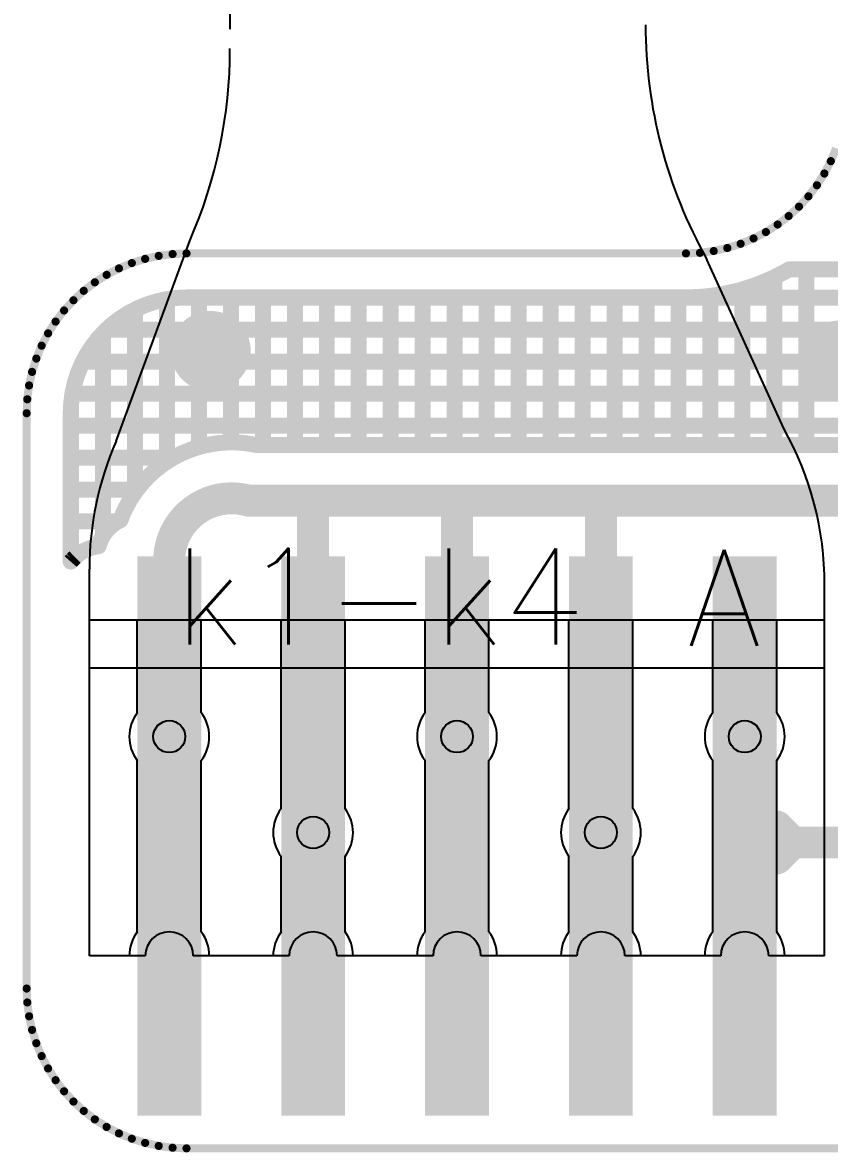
# Model space of a CAD drawing. Header units: millimetres. Extents: x 2479 to 2803, y 2230 to 2386.
# Drawn here: x 2621.16 to 2626.21, y 2295.78 to 2302.85 of the extents above; entities that cross this region are included whole.
import ezdxf

# ---------------------------------------------------------------- set-up
doc = ezdxf.new("R2010")
doc.units = ezdxf.units.MM
doc.layers.add('fpc', color=40, linetype='Continuous')
doc.layers.add('LAYER_23', color=9, linetype='Continuous')
doc.layers.add('标注', color=3, linetype='Continuous', lineweight=25)
doc.styles.get("Standard").update_dxf_attribs({"font": 'txt', "bigfont": 'gbcbig.shx'})

# ---------------------------------------------------------------- blocks, each defined once
blk = doc.blocks.new('RECTANGLE_10')
blk.add_solid([(-0.2, 1.75), (0.2, 1.75), (-0.2, -1.75), (0.2, -1.75)])
blk = doc.blocks.new('ROUND_3')
at = {"const_width": 0.251}
blk.add_lwpolyline([(-0.1255, 0, 1), (0.1255, 0, 1)], format="xyb", close=True, dxfattribs=at)
blk = doc.blocks.new('ROUND_17')
at = {"const_width": 0.1}
blk.add_lwpolyline([(-0.05, 0, 1), (0.05, 0, 1)], format="xyb", close=True, dxfattribs=at)
blk = doc.blocks.new('ROUND_13')
at = {"const_width": 0.05}
blk.add_lwpolyline([(-0.025, 0, 1), (0.025, 0, 1)], format="xyb", close=True, dxfattribs=at)
blk = doc.blocks.new('ROUND_4')
at = {"const_width": 0.0254}
blk.add_lwpolyline([(-0.0127, 0, 1), (0.0127, 0, 1)], format="xyb", close=True, dxfattribs=at)

msp = doc.modelspace()

# ---------------------------------------------------------------- linework, layer by layer
at = {"layer": 'fpc', "ltscale": 10}
for p, q in [((2622.4616, 2302.806), (2622.4616, 2303.9979)), ((2621.7492, 2300.2288), (2622.2102, 2301.4831)), ((2621.7492, 2300.2288), (2622.2102, 2301.4831)), ((2625.926, 2300.3091), (2625.4451, 2301.3665)), ((2625.926, 2300.3091), (2625.4451, 2301.3665)), ((2621.5817, 2297.0083), (2621.5817, 2299.4275)), ((2621.5817, 2297.0083), (2621.5817, 2299.4275)), ((2626.1817, 2297.0083), (2626.1817, 2299.3306)), ((2626.1817, 2297.0083), (2626.1817, 2299.3306)), ((2626.1817, 2299.1083), (2621.5817, 2299.1083)), ((2621.8817, 2298.53), (2621.8817, 2299.1083)), ((2622.2817, 2298.53), (2622.2817, 2299.1083)), ((2622.7817, 2297.93), (2622.7817, 2299.1083)), ((2623.1817, 2297.93), (2623.1817, 2299.1083)), ((2623.6817, 2298.53), (2623.6817, 2299.1083)), ((2624.0817, 2298.53), (2624.0817, 2299.1083)), ((2624.5817, 2297.93), (2624.5817, 2299.1083)), ((2624.9817, 2297.93), (2624.9817, 2299.1083)), ((2625.4817, 2298.53), (2625.4817, 2299.1083)), ((2625.8817, 2298.53), (2625.8817, 2299.1083)), ((2626.1817, 2298.8083), (2621.5817, 2298.8083)), ((2621.8817, 2298.53), (2621.8817, 2298.8083)), ((2622.2817, 2298.53), (2622.2817, 2298.8083)), ((2622.7817, 2297.93), (2622.7817, 2298.8083)), ((2623.1817, 2297.93), (2623.1817, 2298.8083)), ((2623.6817, 2298.53), (2623.6817, 2298.8083)), ((2624.0817, 2298.53), (2624.0817, 2298.8083)), ((2624.5817, 2297.93), (2624.5817, 2298.8083)), ((2624.9817, 2297.93), (2624.9817, 2298.8083)), ((2625.4817, 2298.53), (2625.4817, 2298.8083)), ((2625.8817, 2298.53), (2625.8817, 2298.8083)), ((2621.8817, 2297.1583), (2621.8817, 2298.23)), ((2621.8817, 2297.1583), (2621.8817, 2298.23)), ((2622.2817, 2297.1583), (2622.2817, 2298.23)), ((2622.2817, 2297.1583), (2622.2817, 2298.23)), ((2623.6817, 2297.1583), (2623.6817, 2298.23)), ((2623.6817, 2297.1583), (2623.6817, 2298.23)), ((2624.0817, 2297.1583), (2624.0817, 2298.23)), ((2624.0817, 2297.1583), (2624.0817, 2298.23)), ((2625.4817, 2297.1583), (2625.4817, 2298.23)), ((2625.4817, 2297.1583), (2625.4817, 2298.23)), ((2625.8817, 2297.1583), (2625.8817, 2298.23)), ((2625.8817, 2297.1583), (2625.8817, 2298.23)), ((2622.7817, 2297.1583), (2622.7817, 2297.63)), ((2622.7817, 2297.1583), (2622.7817, 2297.63)), ((2623.1817, 2297.1583), (2623.1817, 2297.63)), ((2623.1817, 2297.1583), (2623.1817, 2297.63)), ((2624.5817, 2297.1583), (2624.5817, 2297.63)), ((2624.5817, 2297.1583), (2624.5817, 2297.63)), ((2624.9817, 2297.1583), (2624.9817, 2297.63)), ((2624.9817, 2297.1583), (2624.9817, 2297.63)), ((2621.9317, 2297.0083), (2621.5817, 2297.0083)), ((2621.9317, 2297.0083), (2621.5817, 2297.0083)), ((2622.8317, 2297.0083), (2622.2317, 2297.0083)), ((2622.8317, 2297.0083), (2622.2317, 2297.0083)), ((2623.7317, 2297.0083), (2623.1317, 2297.0083)), ((2623.7317, 2297.0083), (2623.1317, 2297.0083)), ((2624.6317, 2297.0083), (2624.0317, 2297.0083)), ((2624.6317, 2297.0083), (2624.0317, 2297.0083)), ((2625.5317, 2297.0083), (2624.9317, 2297.0083)), ((2625.5317, 2297.0083), (2624.9317, 2297.0083)), ((2626.1817, 2297.0083), (2625.8317, 2297.0083)), ((2626.1817, 2297.0083), (2625.8317, 2297.0083))]:
    msp.add_line(p, q, dxfattribs=at)
for centre in [(2622.0817, 2298.38), (2622.0817, 2298.38), (2623.8817, 2298.38), (2623.8817, 2298.38), (2625.6817, 2298.38), (2625.6817, 2298.38), (2622.9817, 2297.78), (2622.9817, 2297.78), (2624.7817, 2297.78), (2624.7817, 2297.78)]:
    msp.add_circle(centre, 0.1, dxfattribs=at)
for centre, radius, start, end in [((2628.0615, 2302.8342), 3, 180, 209.29015), ((2628.0615, 2302.8342), 3, 180, 209.29015), ((2619.4615, 2302.685), 3, 336.38234, 0), ((2619.4615, 2302.685), 3, 336.38234, 0), ((2624.1817, 2299.3306), 2, 0, 29.29015), ((2624.1817, 2299.3306), 2, 0, 29.29015), ((2623.5817, 2299.4275), 2, 156.38234, 180), ((2623.5817, 2299.4275), 2, 156.38234, 180), ((2622.0817, 2298.38), 0.25, 143.1301, 216.8699), ((2622.0817, 2298.38), 0.25, 143.1301, 216.8699), ((2622.0817, 2298.38), 0.25, 323.1301, 36.8699), ((2622.0817, 2298.38), 0.25, 323.1301, 36.8699), ((2623.8817, 2298.38), 0.25, 143.1301, 216.8699), ((2623.8817, 2298.38), 0.25, 143.1301, 216.8699), ((2623.8817, 2298.38), 0.25, 323.1301, 36.8699), ((2623.8817, 2298.38), 0.25, 323.1301, 36.8699), ((2625.6817, 2298.38), 0.25, 143.1301, 216.8699), ((2625.6817, 2298.38), 0.25, 143.1301, 216.8699), ((2625.6817, 2298.38), 0.25, 323.1301, 36.8699), ((2625.6817, 2298.38), 0.25, 323.1301, 36.8699), ((2622.9817, 2297.78), 0.25, 143.1301, 216.8699), ((2622.9817, 2297.78), 0.25, 143.1301, 216.8699), ((2622.9817, 2297.78), 0.25, 323.1301, 36.8699), ((2622.9817, 2297.78), 0.25, 323.1301, 36.8699), ((2624.7817, 2297.78), 0.25, 143.1301, 216.8699), ((2624.7817, 2297.78), 0.25, 143.1301, 216.8699), ((2624.7817, 2297.78), 0.25, 323.1301, 36.8699), ((2624.7817, 2297.78), 0.25, 323.1301, 36.8699), ((2622.0817, 2297.0083), 0.25, 143.1301, 180), ((2622.0817, 2297.0083), 0.25, 143.1301, 180), ((2622.0817, 2297.0083), 0.15, 0, 180), ((2622.0817, 2297.0083), 0.15, 0, 180), ((2622.0817, 2297.0083), 0.25, 0, 36.8699), ((2622.0817, 2297.0083), 0.25, 0, 36.8699), ((2622.9817, 2297.0083), 0.25, 143.1301, 180), ((2622.9817, 2297.0083), 0.25, 143.1301, 180), ((2622.9817, 2297.0083), 0.15, 0, 180), ((2622.9817, 2297.0083), 0.15, 0, 180), ((2622.9817, 2297.0083), 0.25, 0, 36.8699), ((2622.9817, 2297.0083), 0.25, 0, 36.8699), ((2623.8817, 2297.0083), 0.25, 143.1301, 180), ((2623.8817, 2297.0083), 0.25, 143.1301, 180), ((2623.8817, 2297.0083), 0.15, 0, 180), ((2623.8817, 2297.0083), 0.15, 0, 180), ((2623.8817, 2297.0083), 0.25, 0, 36.8699), ((2623.8817, 2297.0083), 0.25, 0, 36.8699), ((2624.7817, 2297.0083), 0.25, 143.1301, 180), ((2624.7817, 2297.0083), 0.25, 143.1301, 180), ((2624.7817, 2297.0083), 0.15, 0, 180), ((2624.7817, 2297.0083), 0.15, 0, 180), ((2624.7817, 2297.0083), 0.25, 0, 36.8699), ((2624.7817, 2297.0083), 0.25, 0, 36.8699), ((2625.6817, 2297.0083), 0.25, 143.1301, 180), ((2625.6817, 2297.0083), 0.25, 143.1301, 180), ((2625.6817, 2297.0083), 0.15, 0, 180), ((2625.6817, 2297.0083), 0.15, 0, 180), ((2625.6817, 2297.0083), 0.25, 0, 36.8699), ((2625.6817, 2297.0083), 0.25, 0, 36.8699)]:
    msp.add_arc(centre, radius, start, end, dxfattribs=at)
at = {"layer": 'LAYER_23'}
for points, const_width in [([(2626.2538, 2302.0616), (2626.2204, 2301.981)], 0.0508), ([(2626.2204, 2301.981), (2626.1802, 2301.9036)], 0.0508), ([(2626.1802, 2301.9036), (2626.1333, 2301.8301)], 0.0508), ([(2626.1333, 2301.8301), (2626.0802, 2301.7608)], 0.0508), ([(2626.0802, 2301.7608), (2626.0212, 2301.6965)], 0.0508), ([(2625.9569, 2301.6376), (2625.8877, 2301.5845)], 0.0508), ([(2626.0212, 2301.6965), (2625.9569, 2301.6376)], 0.0508), ([(2625.8877, 2301.5845), (2625.8141, 2301.5376)], 0.0508), ([(2625.7368, 2301.4973), (2625.6562, 2301.4639)], 0.0508), ([(2625.8141, 2301.5376), (2625.7368, 2301.4973)], 0.0508), ([(2625.4878, 2301.4188), (2625.4013, 2301.4074)], 0.0508), ([(2625.573, 2301.4377), (2625.4878, 2301.4188)], 0.0508), ([(2625.6562, 2301.4639), (2625.573, 2301.4377)], 0.0508), ([(2621.9306, 2301.3696), (2621.8474, 2301.3433)], 0.0508), ([(2622.0158, 2301.3884), (2621.9306, 2301.3696)], 0.0508), ([(2622.1023, 2301.3998), (2622.0158, 2301.3884)], 0.0508), ([(2622.1895, 2301.4036), (2622.1023, 2301.3998)], 0.0508), ([(2625.3141, 2301.4036), (2622.1895, 2301.4036)], 0.0508), ([(2625.4013, 2301.4074), (2625.3141, 2301.4036)], 0.0508), ([(2621.7668, 2301.3099), (2621.6895, 2301.2697)], 0.0508), ([(2621.8474, 2301.3433), (2621.7668, 2301.3099)], 0.0508), ([(2625.8421, 2301.2429), (2625.8639, 2301.253)], 0.1), ([(2625.8639, 2301.253), (2625.9413, 2301.2933)], 0.1), ([(2625.8674, 2300.2056), (2625.8674, 2301.2549)], 0.1), ([(2625.9413, 2301.2933), (2625.9594, 2301.3036)], 0.1), ([(2625.9594, 2301.3036), (2632.2415, 2301.3036)], 0.1), ([(2626.0674, 2300.2056), (2626.0674, 2301.3036)], 0.1), ([(2621.6159, 2301.2228), (2621.5467, 2301.1697)], 0.0508), ([(2621.6895, 2301.2697), (2621.6159, 2301.2228)], 0.0508), ([(2625.6558, 2301.1751), (2625.739, 2301.2013)], 0.1), ([(2625.739, 2301.2013), (2625.7615, 2301.2095)], 0.1), ([(2625.7615, 2301.2095), (2625.8421, 2301.2429)], 0.1), ([(2621.5467, 2301.1697), (2621.4824, 2301.1107)], 0.0508), ([(2622.002, 2301.1033), (2622.0637, 2301.117)], 0.1), ([(2622.0637, 2301.117), (2622.1263, 2301.1252)], 0.1), ([(2622.0674, 2300.101), (2622.0674, 2301.1175)], 0.1), ([(2622.1263, 2301.1252), (2622.1955, 2301.1282)], 0.1), ([(2632.2222, 2301.1263), (2622.152, 2301.1263)], 0.1), ([(2632.2222, 2301.1263), (2622.152, 2301.1263)], 0.1), ([(2622.1955, 2301.1282), (2625.3141, 2301.1282)], 0.1), ([(2622.2674, 2300.1922), (2622.2674, 2301.1282)], 0.1), ([(2622.4674, 2300.2211), (2622.4674, 2301.1282)], 0.1), ([(2622.6674, 2300.2056), (2622.6674, 2301.1282)], 0.1), ([(2622.8674, 2300.2056), (2622.8674, 2301.1282)], 0.1), ([(2623.0674, 2300.2056), (2623.0674, 2301.1282)], 0.1), ([(2623.2674, 2300.2056), (2623.2674, 2301.1282)], 0.1), ([(2623.4674, 2300.2056), (2623.4674, 2301.1282)], 0.1), ([(2623.6674, 2300.2056), (2623.6674, 2301.1282)], 0.1), ([(2623.8674, 2300.2056), (2623.8674, 2301.1282)], 0.1), ([(2624.0674, 2300.2056), (2624.0674, 2301.1282)], 0.1), ([(2624.2674, 2300.2056), (2624.2674, 2301.1282)], 0.1), ([(2624.4674, 2300.2056), (2624.4674, 2301.1282)], 0.1), ([(2624.6674, 2300.2056), (2624.6674, 2301.1282)], 0.1), ([(2624.8674, 2300.2056), (2624.8674, 2301.1282)], 0.1), ([(2625.0674, 2300.2056), (2625.0674, 2301.1282)], 0.1), ([(2625.2674, 2300.2056), (2625.2674, 2301.1282)], 0.1), ([(2625.3141, 2301.1282), (2625.3261, 2301.1285)], 0.1), ([(2625.3261, 2301.1285), (2625.4133, 2301.1323)], 0.1), ([(2625.4133, 2301.1323), (2625.4372, 2301.1344)], 0.1), ([(2625.4372, 2301.1344), (2625.5237, 2301.1458)], 0.1), ([(2625.4674, 2300.2056), (2625.4674, 2301.1384)], 0.1), ([(2625.5237, 2301.1458), (2625.5474, 2301.15)], 0.1), ([(2625.5474, 2301.15), (2625.6326, 2301.1688)], 0.1), ([(2625.6326, 2301.1688), (2625.6558, 2301.1751)], 0.1), ([(2625.6674, 2300.2056), (2625.6674, 2301.1787)], 0.1), ([(2621.4824, 2301.1107), (2621.4234, 2301.0464)], 0.0508), ([(2621.8273, 2301.0309), (2621.8833, 2301.0601)], 0.1), ([(2621.8674, 2299.9084), (2621.8674, 2301.0518)], 0.1), ([(2621.8833, 2301.0601), (2621.9417, 2301.0843)], 0.1), ([(2621.9417, 2301.0843), (2622.002, 2301.1033)], 0.1), ([(2621.4234, 2301.0464), (2621.3703, 2300.9772)], 0.0508), ([(2621.7239, 2300.9585), (2621.774, 2300.997)], 0.1), ([(2621.774, 2300.997), (2621.8273, 2301.0309)], 0.1), ([(2621.3703, 2300.9772), (2621.3234, 2300.9036)], 0.0508), ([(2621.6346, 2300.8692), (2621.6773, 2300.9158)], 0.1), ([(2621.6674, 2299.6365), (2621.6674, 2300.905)], 0.1), ([(2621.6773, 2300.9158), (2621.7239, 2300.9585)], 0.1), ([(2632.1825, 2300.9263), (2621.6888, 2300.9263)], 0.1), ([(2632.1825, 2300.9263), (2621.6888, 2300.9263)], 0.1), ([(2621.3234, 2300.9036), (2621.2832, 2300.8263)], 0.0508), ([(2621.5961, 2300.8191), (2621.6346, 2300.8692)], 0.1), ([(2621.2832, 2300.8263), (2621.2498, 2300.7457)], 0.0508), ([(2621.533, 2300.7098), (2621.5622, 2300.7658)], 0.1), ([(2621.5622, 2300.7658), (2621.5961, 2300.8191)], 0.1), ([(2621.2498, 2300.7457), (2621.2235, 2300.6625)], 0.0508), ([(2621.5088, 2300.6514), (2621.533, 2300.7098)], 0.1), ([(2632.1224, 2300.7263), (2621.5416, 2300.7263)], 0.1), ([(2632.1224, 2300.7263), (2621.5416, 2300.7263)], 0.1), ([(2621.2235, 2300.6625), (2621.2047, 2300.5773)], 0.0508), ([(2621.4898, 2300.5911), (2621.5088, 2300.6514)], 0.1), ([(2621.2047, 2300.5773), (2621.1933, 2300.4908)], 0.0508), ([(2621.4761, 2300.5294), (2621.4898, 2300.5911)], 0.1), ([(2621.4679, 2300.4668), (2621.4761, 2300.5294)], 0.1), ([(2632.0399, 2300.5263), (2621.4757, 2300.5263)], 0.1), ([(2632.0399, 2300.5263), (2621.4757, 2300.5263)], 0.1), ([(2621.1933, 2300.4908), (2621.1895, 2300.4036)], 0.0508), ([(2621.4649, 2300.3976), (2621.4679, 2300.4668)], 0.1), ([(2621.4674, 2299.4781), (2621.4674, 2300.4554)], 0.1), ([(2621.1895, 2300.4036), (2621.1895, 2296.8036)], 0.0508), ([(2621.4649, 2299.4753), (2621.4649, 2300.3976)], 0.1), ([(2631.9319, 2300.3263), (2621.4649, 2300.3263)], 0.1), ([(2631.9319, 2300.3263), (2621.4649, 2300.3263)], 0.1), ([(2622.2802, 2300.196), (2622.243, 2300.185)], 0.1), ([(2622.318, 2300.205), (2622.2802, 2300.196)], 0.1), ([(2622.3561, 2300.2121), (2622.318, 2300.205)], 0.1), ([(2622.3946, 2300.2172), (2622.3561, 2300.2121)], 0.1), ([(2622.4333, 2300.2202), (2622.3946, 2300.2172)], 0.1), ([(2622.4721, 2300.2212), (2622.4333, 2300.2202)], 0.1), ([(2622.5043, 2300.2205), (2622.4721, 2300.2212)], 0.1), ([(2622.543, 2300.2178), (2622.5043, 2300.2205)], 0.1), ([(2622.5815, 2300.2131), (2622.543, 2300.2178)], 0.1), ([(2622.6197, 2300.2064), (2622.5815, 2300.2131)], 0.1), ([(2622.6231, 2300.2056), (2622.6197, 2300.2064)], 0.1), ([(2628.3098, 2300.2056), (2622.6231, 2300.2056)], 0.1), ([(2622.1096, 2300.1263), (2621.4649, 2300.1263)], 0.1), ([(2622.1096, 2300.1263), (2621.4649, 2300.1263)], 0.1), ([(2622.1015, 2300.1219), (2622.0684, 2300.1017)], 0.1), ([(2622.1356, 2300.1405), (2622.1015, 2300.1219)], 0.1), ([(2622.1706, 2300.1572), (2622.1356, 2300.1405)], 0.1), ([(2622.2064, 2300.172), (2622.1706, 2300.1572)], 0.1), ([(2622.243, 2300.185), (2622.2064, 2300.172)], 0.1), ([(2622.0056, 2300.0561), (2621.9761, 2300.0309)], 0.1), ([(2622.0364, 2300.0797), (2622.0056, 2300.0561)], 0.1), ([(2622.0684, 2300.1017), (2622.0364, 2300.0797)], 0.1), ([(2621.948, 2300.0041), (2621.9212, 2299.976)], 0.1), ([(2621.9761, 2300.0309), (2621.948, 2300.0041)], 0.1), ([(2621.8806, 2299.9263), (2621.4649, 2299.9263)], 0.1), ([(2621.8806, 2299.9263), (2621.4649, 2299.9263)], 0.1), ([(2621.8724, 2299.9157), (2621.8504, 2299.8837)], 0.1), ([(2621.896, 2299.9465), (2621.8724, 2299.9157)], 0.1), ([(2621.9212, 2299.976), (2621.896, 2299.9465)], 0.1), ([(2621.8302, 2299.8506), (2621.8117, 2299.8165)], 0.1), ([(2621.8504, 2299.8837), (2621.8302, 2299.8506)], 0.1), ([(2622.5817, 2299.8556), (2628.3098, 2299.8556)], 0.2), ([(2622.9817, 2297.7583), (2622.9817, 2299.8556)], 0.2), ([(2623.8817, 2297.7583), (2623.8817, 2299.8556)], 0.2), ([(2624.7817, 2297.7583), (2624.7817, 2299.8556)], 0.2), ([(2621.7949, 2299.7815), (2621.7801, 2299.7457)], 0.1), ([(2621.8117, 2299.8165), (2621.7949, 2299.7815)], 0.1), ([(2621.7597, 2299.7263), (2621.4649, 2299.7263)], 0.1), ([(2621.7597, 2299.7263), (2621.4649, 2299.7263)], 0.1), ([(2621.7194, 2299.6984), (2621.7029, 2299.683)], 0.1), ([(2621.7371, 2299.7122), (2621.7194, 2299.6984)], 0.1), ([(2621.7561, 2299.7244), (2621.7371, 2299.7122)], 0.1), ([(2621.7761, 2299.7349), (2621.7561, 2299.7244)], 0.1), ([(2621.7801, 2299.7457), (2621.7761, 2299.7349)], 0.1), ([(2621.6627, 2299.6289), (2621.6527, 2299.6087)], 0.1), ([(2621.6745, 2299.6481), (2621.6627, 2299.6289)], 0.1), ([(2621.6879, 2299.6662), (2621.6745, 2299.6481)], 0.1), ([(2621.7029, 2299.683), (2621.6879, 2299.6662)], 0.1), ([(2621.5717, 2299.5539), (2621.5502, 2299.5439)], 0.1), ([(2621.5939, 2299.5619), (2621.5717, 2299.5539)], 0.1), ([(2621.6167, 2299.5681), (2621.5939, 2299.5619)], 0.1), ([(2621.64, 2299.5722), (2621.6167, 2299.5681)], 0.1), ([(2621.6446, 2299.5876), (2621.64, 2299.5722)], 0.1), ([(2621.6527, 2299.6087), (2621.6446, 2299.5876)], 0.1), ([(2622.0817, 2297.7583), (2622.0817, 2299.5056)], 0.2), ([(2621.5213, 2299.5263), (2621.4649, 2299.5263)], 0.1), ([(2621.5213, 2299.5263), (2621.4649, 2299.5263)], 0.1), ([(2621.4752, 2299.487), (2621.4649, 2299.4753)], 0.1), ([(2621.492, 2299.5036), (2621.4752, 2299.487)], 0.1), ([(2621.5103, 2299.5187), (2621.492, 2299.5036)], 0.1), ([(2621.5297, 2299.5322), (2621.5103, 2299.5187)], 0.1), ([(2621.5502, 2299.5439), (2621.5297, 2299.5322)], 0.1), ([(2625.8817, 2297.8174), (2625.9817, 2297.7174)], 0.2), ([(2631.1812, 2297.7174), (2625.6901, 2297.7174)], 0.2), ([(2625.9817, 2297.7174), (2625.8817, 2297.6174)], 0.2), ([(2621.1895, 2296.8036), (2621.1933, 2296.7165)], 0.0508), ([(2621.1933, 2296.7165), (2621.2047, 2296.63)], 0.0508), ([(2621.2047, 2296.63), (2621.2235, 2296.5448)], 0.0508), ([(2621.2235, 2296.5448), (2621.2498, 2296.4616)], 0.0508), ([(2621.2498, 2296.4616), (2621.2832, 2296.381)], 0.0508), ([(2621.2832, 2296.381), (2621.3234, 2296.3036)], 0.0508), ([(2621.3234, 2296.3036), (2621.3703, 2296.2301)], 0.0508), ([(2621.3703, 2296.2301), (2621.4234, 2296.1608)], 0.0508), ([(2621.4234, 2296.1608), (2621.4824, 2296.0965)], 0.0508), ([(2621.4824, 2296.0965), (2621.5467, 2296.0376)], 0.0508), ([(2621.5467, 2296.0376), (2621.6159, 2295.9845)], 0.0508), ([(2621.6159, 2295.9845), (2621.6895, 2295.9376)], 0.0508), ([(2621.6895, 2295.9376), (2621.7668, 2295.8973)], 0.0508), ([(2621.7668, 2295.8973), (2621.8474, 2295.8639)], 0.0508), ([(2621.8474, 2295.8639), (2621.9306, 2295.8377)], 0.0508), ([(2621.9306, 2295.8377), (2622.0158, 2295.8188)], 0.0508), ([(2622.0158, 2295.8188), (2622.1023, 2295.8074)], 0.0508), ([(2622.1023, 2295.8074), (2622.1895, 2295.8036)], 0.0508), ([(2622.1895, 2295.8036), (2627.8988, 2295.8036)], 0.0508)]:
    msp.add_lwpolyline(points, dxfattribs=dict(at, const_width=const_width))
at = {"layer": 'LAYER_23', "const_width": 0.2}
msp.add_lwpolyline([(2622.5817, 2299.8556, 0.479892), (2622.0817, 2299.5056)], format="xyb", dxfattribs=at)

# ---------------------------------------------------------------- block references
at = {"layer": 'LAYER_23'}
for name, p in [('ROUND_4', (2626.2204, 2301.981)), ('ROUND_4', (2626.1802, 2301.9036)), ('ROUND_4', (2626.1333, 2301.8301)), ('ROUND_4', (2626.0802, 2301.7608)), ('ROUND_4', (2625.9569, 2301.6376)), ('ROUND_4', (2626.0212, 2301.6965)), ('ROUND_4', (2625.8877, 2301.5845)), ('ROUND_4', (2625.7368, 2301.4973)), ('ROUND_4', (2625.8141, 2301.5376)), ('ROUND_4', (2625.4878, 2301.4188)), ('ROUND_4', (2625.573, 2301.4377)), ('ROUND_4', (2625.6562, 2301.4639)), ('ROUND_4', (2621.9306, 2301.3696)), ('ROUND_4', (2622.0158, 2301.3884)), ('ROUND_4', (2622.1023, 2301.3998)), ('ROUND_4', (2622.1895, 2301.4036)), ('ROUND_4', (2625.3141, 2301.4036)), ('ROUND_4', (2625.4013, 2301.4074)), ('ROUND_4', (2621.7668, 2301.3099)), ('ROUND_4', (2621.8474, 2301.3433)), ('ROUND_13', (2625.8639, 2301.253)), ('ROUND_13', (2625.8674, 2301.2549)), ('ROUND_13', (2625.9413, 2301.2933)), ('ROUND_13', (2625.9594, 2301.3036)), ('ROUND_13', (2626.0674, 2301.3036)), ('ROUND_4', (2621.6159, 2301.2228)), ('ROUND_4', (2621.6895, 2301.2697)), ('ROUND_13', (2625.739, 2301.2013)), ('ROUND_13', (2625.7615, 2301.2095)), ('ROUND_13', (2625.8421, 2301.2429)), ('ROUND_4', (2621.5467, 2301.1697)), ('ROUND_13', (2622.0637, 2301.117)), ('ROUND_13', (2622.0674, 2301.1175)), ('ROUND_13', (2622.1263, 2301.1252)), ('ROUND_13', (2622.152, 2301.1263)), ('ROUND_13', (2622.152, 2301.1263)), ('ROUND_13', (2622.1955, 2301.1282)), ('ROUND_13', (2622.2674, 2301.1282)), ('ROUND_13', (2622.4674, 2301.1282)), ('ROUND_13', (2622.6674, 2301.1282)), ('ROUND_13', (2622.8674, 2301.1282)), ('ROUND_13', (2623.0674, 2301.1282)), ('ROUND_13', (2623.2674, 2301.1282)), ('ROUND_13', (2623.4674, 2301.1282)), ('ROUND_13', (2623.6674, 2301.1282)), ('ROUND_13', (2623.8674, 2301.1282)), ('ROUND_13', (2624.0674, 2301.1282)), ('ROUND_13', (2624.2674, 2301.1282)), ('ROUND_13', (2624.4674, 2301.1282)), ('ROUND_13', (2624.6674, 2301.1282)), ('ROUND_13', (2624.8674, 2301.1282)), ('ROUND_13', (2625.0674, 2301.1282)), ('ROUND_13', (2625.2674, 2301.1282)), ('ROUND_13', (2625.3141, 2301.1282)), ('ROUND_13', (2625.3261, 2301.1285)), ('ROUND_13', (2625.4133, 2301.1323)), ('ROUND_13', (2625.4372, 2301.1344)), ('ROUND_13', (2625.4674, 2301.1384)), ('ROUND_13', (2625.5237, 2301.1458)), ('ROUND_13', (2625.5474, 2301.15)), ('ROUND_13', (2625.6326, 2301.1688)), ('ROUND_13', (2625.6558, 2301.1751)), ('ROUND_13', (2625.6674, 2301.1787)), ('ROUND_4', (2621.4824, 2301.1107)), ('ROUND_13', (2621.8674, 2301.0518)), ('ROUND_13', (2621.8833, 2301.0601)), ('ROUND_13', (2621.9417, 2301.0843)), ('ROUND_13', (2622.002, 2301.1033)), ('ROUND_4', (2621.4234, 2301.0464)), ('ROUND_13', (2621.774, 2300.997)), ('ROUND_13', (2621.8273, 2301.0309)), ('ROUND_3', (2622.3401, 2300.7925)), ('ROUND_4', (2621.3703, 2300.9772)), ('ROUND_13', (2621.6674, 2300.905)), ('ROUND_13', (2621.6773, 2300.9158)), ('ROUND_13', (2621.6888, 2300.9263)), ('ROUND_13', (2621.6888, 2300.9263)), ('ROUND_13', (2621.7239, 2300.9585)), ('ROUND_3', (2626.2791, 2300.7335)), ('ROUND_4', (2621.3234, 2300.9036)), ('ROUND_13', (2621.6346, 2300.8692)), ('ROUND_4', (2621.2832, 2300.8263)), ('ROUND_13', (2621.5622, 2300.7658)), ('ROUND_13', (2621.5961, 2300.8191)), ('ROUND_4', (2621.2498, 2300.7457)), ('ROUND_13', (2621.533, 2300.7098)), ('ROUND_13', (2621.5416, 2300.7263)), ('ROUND_13', (2621.5416, 2300.7263)), ('ROUND_4', (2621.2235, 2300.6625)), ('ROUND_13', (2621.5088, 2300.6514)), ('ROUND_4', (2621.2047, 2300.5773)), ('ROUND_13', (2621.4898, 2300.5911)), ('ROUND_13', (2621.4757, 2300.5263)), ('ROUND_13', (2621.4757, 2300.5263)), ('ROUND_13', (2621.4761, 2300.5294)), ('ROUND_4', (2621.1933, 2300.4908)), ('ROUND_13', (2621.4674, 2300.4554)), ('ROUND_13', (2621.4679, 2300.4668)), ('ROUND_4', (2621.1895, 2300.4036)), ('ROUND_13', (2621.4649, 2300.3976)), ('ROUND_13', (2621.4649, 2300.3263)), ('ROUND_13', (2621.4649, 2300.3263)), ('ROUND_13', (2622.2674, 2300.1922)), ('ROUND_13', (2622.2802, 2300.196)), ('ROUND_13', (2622.318, 2300.205)), ('ROUND_13', (2622.3561, 2300.2121)), ('ROUND_13', (2622.3946, 2300.2172)), ('ROUND_13', (2622.4333, 2300.2202)), ('ROUND_13', (2622.4674, 2300.2211)), ('ROUND_13', (2622.4721, 2300.2212)), ('ROUND_13', (2622.5043, 2300.2205)), ('ROUND_13', (2622.543, 2300.2178)), ('ROUND_13', (2622.5815, 2300.2131)), ('ROUND_13', (2622.6197, 2300.2064)), ('ROUND_13', (2622.6231, 2300.2056)), ('ROUND_13', (2622.6674, 2300.2056)), ('ROUND_13', (2622.8674, 2300.2056)), ('ROUND_13', (2623.0674, 2300.2056)), ('ROUND_13', (2623.2674, 2300.2056)), ('ROUND_13', (2623.4674, 2300.2056)), ('ROUND_13', (2623.6674, 2300.2056)), ('ROUND_13', (2623.8674, 2300.2056)), ('ROUND_13', (2624.0674, 2300.2056)), ('ROUND_13', (2624.2674, 2300.2056)), ('ROUND_13', (2624.4674, 2300.2056)), ('ROUND_13', (2624.6674, 2300.2056)), ('ROUND_13', (2624.8674, 2300.2056)), ('ROUND_13', (2625.0674, 2300.2056)), ('ROUND_13', (2625.2674, 2300.2056)), ('ROUND_13', (2625.4674, 2300.2056)), ('ROUND_13', (2625.6674, 2300.2056)), ('ROUND_13', (2625.8674, 2300.2056)), ('ROUND_13', (2626.0674, 2300.2056)), ('ROUND_13', (2621.4649, 2300.1263)), ('ROUND_13', (2621.4649, 2300.1263)), ('ROUND_13', (2622.1015, 2300.1219)), ('ROUND_13', (2622.1096, 2300.1263)), ('ROUND_13', (2622.1096, 2300.1263)), ('ROUND_13', (2622.1356, 2300.1405)), ('ROUND_13', (2622.1706, 2300.1572)), ('ROUND_13', (2622.2064, 2300.172)), ('ROUND_13', (2622.243, 2300.185)), ('ROUND_13', (2622.0056, 2300.0561)), ('ROUND_13', (2622.0364, 2300.0797)), ('ROUND_13', (2622.0674, 2300.101)), ('ROUND_13', (2622.0684, 2300.1017)), ('ROUND_13', (2621.948, 2300.0041)), ('ROUND_13', (2621.9761, 2300.0309)), ('ROUND_13', (2621.4649, 2299.9263)), ('ROUND_13', (2621.4649, 2299.9263)), ('ROUND_13', (2621.8674, 2299.9084)), ('ROUND_13', (2621.8724, 2299.9157)), ('ROUND_13', (2621.8806, 2299.9263)), ('ROUND_13', (2621.8806, 2299.9263)), ('ROUND_13', (2621.896, 2299.9465)), ('ROUND_13', (2621.9212, 2299.976)), ('ROUND_13', (2621.8302, 2299.8506)), ('ROUND_13', (2621.8504, 2299.8837)), ('ROUND_17', (2622.5817, 2299.8556)), ('ROUND_17', (2622.5817, 2299.8556)), ('ROUND_17', (2622.9817, 2299.8556)), ('ROUND_17', (2623.8817, 2299.8556)), ('ROUND_17', (2624.7817, 2299.8556)), ('ROUND_13', (2621.7949, 2299.7815)), ('ROUND_13', (2621.8117, 2299.8165)), ('ROUND_13', (2621.4649, 2299.7263)), ('ROUND_13', (2621.4649, 2299.7263)), ('ROUND_13', (2621.7194, 2299.6984)), ('ROUND_13', (2621.7371, 2299.7122)), ('ROUND_13', (2621.7561, 2299.7244)), ('ROUND_13', (2621.7597, 2299.7263)), ('ROUND_13', (2621.7597, 2299.7263)), ('ROUND_13', (2621.7761, 2299.7349)), ('ROUND_13', (2621.7801, 2299.7457)), ('ROUND_13', (2621.6627, 2299.6289)), ('ROUND_13', (2621.6674, 2299.6365)), ('ROUND_13', (2621.6745, 2299.6481)), ('ROUND_13', (2621.6879, 2299.6662)), ('ROUND_13', (2621.7029, 2299.683)), ('ROUND_13', (2621.5717, 2299.5539)), ('ROUND_13', (2621.5939, 2299.5619)), ('ROUND_13', (2621.6167, 2299.5681)), ('ROUND_13', (2621.64, 2299.5722)), ('ROUND_13', (2621.6446, 2299.5876)), ('ROUND_13', (2621.6527, 2299.6087)), ('ROUND_17', (2622.0817, 2299.5056)), ('ROUND_17', (2622.0817, 2299.5056)), ('ROUND_13', (2621.4649, 2299.5263)), ('ROUND_13', (2621.4649, 2299.5263)), ('ROUND_13', (2621.4752, 2299.487)), ('ROUND_13', (2621.492, 2299.5036)), ('ROUND_13', (2621.5103, 2299.5187)), ('ROUND_13', (2621.5213, 2299.5263)), ('ROUND_13', (2621.5213, 2299.5263)), ('ROUND_13', (2621.5297, 2299.5322)), ('ROUND_13', (2621.5502, 2299.5439)), ('ROUND_13', (2621.4649, 2299.4753)), ('ROUND_13', (2621.4674, 2299.4781)), ('RECTANGLE_10', (2622.0817, 2297.7583)), ('RECTANGLE_10', (2622.9817, 2297.7583)), ('RECTANGLE_10', (2623.8817, 2297.7583)), ('RECTANGLE_10', (2624.7817, 2297.7583)), ('RECTANGLE_10', (2625.6817, 2297.7583)), ('ROUND_17', (2625.8817, 2297.8174)), ('ROUND_17', (2622.0817, 2297.7583)), ('ROUND_17', (2622.9817, 2297.7583)), ('ROUND_17', (2623.8817, 2297.7583)), ('ROUND_17', (2624.7817, 2297.7583)), ('ROUND_17', (2625.6901, 2297.7174)), ('ROUND_17', (2625.9817, 2297.7174)), ('ROUND_17', (2625.8817, 2297.6174)), ('ROUND_4', (2621.1895, 2296.8036)), ('ROUND_4', (2621.1933, 2296.7165)), ('ROUND_4', (2621.2047, 2296.63)), ('ROUND_4', (2621.2235, 2296.5448)), ('ROUND_4', (2621.2498, 2296.4616)), ('ROUND_4', (2621.2832, 2296.381)), ('ROUND_4', (2621.3234, 2296.3036)), ('ROUND_4', (2621.3703, 2296.2301)), ('ROUND_4', (2621.4234, 2296.1608)), ('ROUND_4', (2621.4824, 2296.0965)), ('ROUND_4', (2621.5467, 2296.0376)), ('ROUND_4', (2621.6159, 2295.9845)), ('ROUND_4', (2621.6895, 2295.9376)), ('ROUND_4', (2621.7668, 2295.8973)), ('ROUND_4', (2621.8474, 2295.8639)), ('ROUND_4', (2621.9306, 2295.8377)), ('ROUND_4', (2622.0158, 2295.8188)), ('ROUND_4', (2622.1023, 2295.8074)), ('ROUND_4', (2622.1895, 2295.8036))]:
    msp.add_blockref(name, p, dxfattribs=at)

# ---------------------------------------------------------------- texts
at = {"layer": '标注', "color": 1, "width": 0.077519, "attachment_point": 3}
for s, insert, char_height in [('k1-k4', (2624.6804, 2299.5566), 0.60048), ('A', (2625.7851, 2299.5492), 0.6005)]:
    msp.add_mtext(s, dxfattribs=dict(at, insert=insert, char_height=char_height))

doc.saveas('drawing.dxf')
